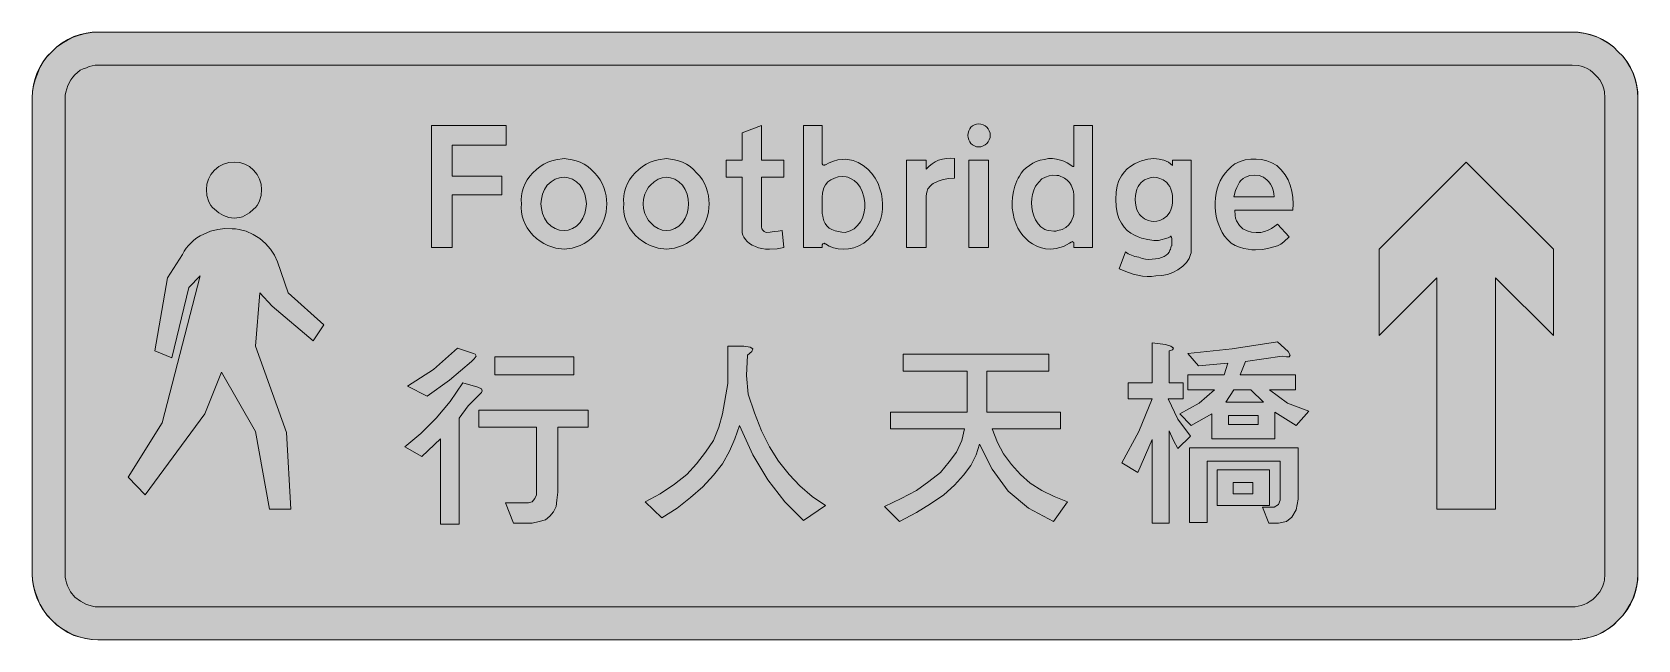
# Model space of a CAD drawing. Header units: metres. Extents: x 13 to 555, y 34 to 239.
import ezdxf

# ---------------------------------------------------------------- set-up
doc = ezdxf.new("R2010")
doc.units = ezdxf.units.M
for name, color, linetype, true_color in [('FILL_BLUE_0000FF', 7, 'Continuous', 0x0000ff), ('FILL_WHITE_FFFFFF', 7, 'Continuous', 0xffffff), ('STROKE_BLUE_0000FF', 7, 'Continuous', 0x0000ff)]:
    doc.layers.add(name, color=color, linetype=linetype, true_color=true_color)

msp = doc.modelspace()

# ---------------------------------------------------------------- hatches: boundary and pattern name
at = {"layer": 'FILL_BLUE_0000FF', "true_color": 0x0000ff}
h = msp.add_hatch(color=7, dxfattribs=at)
h.dxf.hatch_style = 1
h.paths.add_polyline_path([(534.71, 228), (535.75, 227.77), (536.78, 227.43), (537.77, 226.98), (538.73, 226.41), (539.62, 225.71), (540.45, 224.88), (541.28, 224.05), (541.98, 223.16), (542.55, 222.2), (543, 221.21), (543.34, 220.18), (543.57, 219.14), (543.75, 217.08), (543.75, 56.58), (543.57, 54.56), (543.34, 53.56), (543, 52.57), (542.55, 51.59), (541.98, 50.63), (541.28, 49.69), (540.45, 48.78), (539.62, 48.04), (538.73, 47.38), (537.77, 46.81), (536.78, 46.34), (535.75, 45.97), (534.71, 45.7), (533.67, 45.54), (532.65, 45.48), (35.55, 45.48), (34.62, 45.54), (33.66, 45.7), (31.65, 46.34), (29.64, 47.38), (27.75, 48.78), (26.35, 50.63), (25.31, 52.57), (24.94, 53.56), (24.67, 54.56), (24.51, 55.57), (24.45, 56.58), (24.45, 217.08), (24.51, 218.03), (24.68, 219.07), (25.35, 221.28), (26.44, 223.19), (27.08, 224.11), (27.75, 224.88), (28.65, 225.72), (29.59, 226.42), (30.58, 226.95), (31.65, 227.28), (32.6, 227.67), (33.6, 227.96), (34.6, 228.12), (35.55, 228.18), (532.65, 228.18), (534.71, 228)])
at = {"layer": 'FILL_WHITE_FFFFFF', "true_color": 0xffffff}
h = msp.add_hatch(color=7, dxfattribs=at)
h.dxf.hatch_style = 1
h.paths.add_polyline_path([(534.68, 239.21), (536.7, 238.98), (538.73, 238.52), (540.75, 237.78), (542.89, 236.81), (544.84, 235.68), (546.61, 234.32), (548.25, 232.68), (549.89, 231.04), (551.25, 229.27), (552.38, 227.32), (553.35, 225.18), (554.09, 223.16), (554.55, 221.13), (554.78, 219.11), (554.85, 217.08), (554.85, 56.58), (554.78, 54.68), (554.55, 52.64), (554.09, 50.55), (553.35, 48.48), (552.38, 46.46), (551.25, 44.51), (549.89, 42.66), (548.25, 40.98), (546.61, 39.47), (544.84, 38.09), (542.89, 36.89), (540.75, 35.88), (538.73, 35.27), (536.7, 34.79), (534.68, 34.49), (532.65, 34.38), (35.55, 34.38), (33.65, 34.49), (31.61, 34.79), (29.52, 35.27), (27.45, 35.88), (25.43, 36.89), (23.48, 38.09), (21.63, 39.47), (19.95, 40.98), (18.44, 42.66), (17.1, 44.51), (15.98, 46.46), (15.15, 48.48), (14.36, 50.55), (13.8, 52.64), (13.46, 54.68), (13.35, 56.58), (13.35, 217.08), (13.46, 219.11), (13.8, 221.13), (14.36, 223.16), (15.15, 225.18), (15.98, 227.32), (17.1, 229.27), (18.44, 231.04), (19.95, 232.68), (21.63, 234.32), (23.48, 235.68), (25.43, 236.81), (27.45, 237.78), (29.52, 238.52), (31.61, 238.98), (33.65, 239.21), (35.55, 239.28), (532.65, 239.28), (534.68, 239.21)])
h = msp.add_hatch(color=7, dxfattribs=at)
h.dxf.hatch_style = 1
h.paths.add_polyline_path([(154.95, 166.68), (148.05, 166.68), (148.05, 207.78), (173.25, 207.78), (173.25, 201.18), (154.95, 201.18), (154.95, 190.68), (171.75, 190.68), (171.75, 184.38), (154.95, 184.38), (154.95, 166.68)])
h = msp.add_hatch(color=7, dxfattribs=at)
h.dxf.hatch_style = 1
h.paths.add_polyline_path([(259.46, 172.96), (259.76, 172.46), (260.24, 172.06), (260.85, 171.78), (262.2, 171.82), (263.55, 172.08), (264.9, 172.12), (266.25, 172.38), (266.85, 166.68), (264.56, 166.27), (262.05, 166.08), (260.71, 166.14), (259.43, 166.31), (258.25, 166.59), (257.25, 166.98), (256.19, 167.48), (255.26, 168.07), (254.51, 168.71), (253.95, 169.38), (253.38, 170.1), (253.01, 170.88), (252.81, 171.66), (252.75, 172.38), (252.75, 190.38), (247.35, 190.38), (247.35, 196.08), (252.75, 196.08), (252.75, 205.38), (259.35, 207.78), (259.35, 196.08), (266.85, 196.08), (266.85, 190.38), (259.35, 190.38), (259.35, 173.58), (259.46, 172.96)])
h = msp.add_hatch(color=7, dxfattribs=at)
h.dxf.hatch_style = 1
h.paths.add_polyline_path([(283.58, 195.82), (285.08, 196.23), (286.65, 196.38), (287.55, 196.44), (288.45, 196.39), (290.21, 196.01), (291.92, 195.28), (293.55, 194.28), (295.19, 193.05), (296.55, 191.62), (297.68, 190.02), (298.65, 188.28), (299.26, 186.48), (299.74, 184.72), (300.04, 183.01), (300.15, 181.38), (300.08, 179.58), (299.85, 177.78), (299.39, 175.98), (298.65, 174.18), (297.69, 172.44), (296.59, 170.84), (295.32, 169.41), (293.85, 168.18), (292.18, 167.22), (290.4, 166.57), (288.62, 166.2), (286.95, 166.08), (285.21, 166.19), (283.61, 166.53), (282.18, 167.09), (280.95, 167.88), (280.65, 167.88), (280.6, 168.05), (280.46, 168.11), (280.05, 167.88), (279.75, 167.58), (279.75, 166.68), (273.45, 166.68), (273.45, 207.78), (279.75, 207.78), (279.75, 194.88), (280.05, 194.58), (280.31, 194.43), (280.35, 194.28), (280.65, 194.58), (280.95, 194.58), (282.18, 195.24), (283.58, 195.82)])
h.paths.add_polyline_path([(290.55, 172.98), (291.74, 174.11), (292.65, 175.31), (293.33, 176.61), (293.85, 178.08), (294.14, 179.93), (294.11, 181.83), (293.81, 183.73), (293.25, 185.58), (292.64, 187.04), (291.71, 188.28), (290.51, 189.29), (289.05, 190.08), (288.46, 190.36), (287.83, 190.54), (286.5, 190.64), (285.17, 190.46), (283.95, 190.08), (282.71, 189.52), (281.7, 188.77), (280.91, 187.84), (280.35, 186.78), (279.94, 185.13), (279.75, 183.48), (279.75, 178.98), (279.79, 178.08), (280.05, 177.18), (280.09, 176.54), (280.35, 175.68), (280.73, 174.79), (281.36, 173.96), (282.16, 173.23), (283.05, 172.68), (284.18, 172.29), (285.3, 172.01), (286.43, 171.84), (287.55, 171.78), (289.16, 172.27), (290.55, 172.98)], flags=16)
h = msp.add_hatch(color=7, dxfattribs=at)
h.dxf.hatch_style = 1
h.paths.add_polyline_path([(336.37, 203.71), (336.14, 202.98), (335.77, 202.32), (335.29, 201.74), (334.71, 201.26), (334.05, 200.89), (333.32, 200.66), (332.55, 200.58), (331.79, 200.66), (331.1, 200.89), (330.49, 201.26), (329.96, 201.74), (329.54, 202.32), (329.22, 202.98), (329.02, 203.71), (328.95, 204.48), (329.02, 205.25), (329.22, 205.98), (329.54, 206.64), (329.96, 207.22), (330.49, 207.7), (331.1, 208.07), (331.79, 208.3), (332.55, 208.38), (333.32, 208.3), (334.05, 208.07), (334.71, 207.7), (335.29, 207.22), (335.77, 206.64), (336.14, 205.98), (336.37, 205.25), (336.45, 204.48), (336.37, 203.71)])
h = msp.add_hatch(color=7, dxfattribs=at)
h.dxf.hatch_style = 1
h.paths.add_polyline_path([(361.13, 167.06), (359.94, 166.66), (358.65, 166.38), (356.85, 166.08), (355.05, 166.27), (353.25, 166.68), (351.93, 167.21), (350.68, 167.9), (349.5, 168.73), (348.41, 169.68), (347.42, 170.75), (346.54, 171.91), (345.78, 173.16), (345.15, 174.48), (344.56, 176.29), (344.14, 178.13), (343.9, 179.97), (343.84, 181.83), (343.96, 183.69), (344.26, 185.53), (344.76, 187.37), (345.45, 189.18), (345.9, 190.04), (346.35, 190.68), (346.91, 191.75), (347.66, 192.71), (348.59, 193.55), (349.65, 194.28), (350.78, 195.07), (351.98, 195.67), (353.28, 196.09), (354.75, 196.38), (356.1, 196.67), (357.45, 196.68), (358.8, 196.46), (360.15, 196.08), (361.27, 195.75), (362.36, 195.26), (364.35, 193.98), (364.65, 193.98), (364.65, 207.78), (370.95, 207.78), (370.95, 166.68), (364.65, 166.68), (364.65, 168.18), (364.61, 168.33), (364.35, 168.48), (364.3, 168.65), (364.16, 168.71), (363.75, 168.48), (363.15, 168.18), (362.19, 167.56), (361.13, 167.06)])
h.paths.add_polyline_path([(361.95, 173.43), (362.96, 174.32), (363.75, 175.38), (364.43, 177.03), (364.59, 177.83), (364.65, 178.68), (364.65, 184.38), (364.54, 185.5), (364.24, 186.59), (363.76, 187.63), (363.15, 188.58), (362.38, 189.38), (361.46, 190.01), (359.55, 190.98), (358.95, 190.98), (357.6, 191.05), (356.29, 190.83), (355.03, 190.39), (353.85, 189.78), (352.8, 188.69), (351.75, 187.38), (351.16, 186), (350.74, 184.59), (350.48, 183.14), (350.4, 181.68), (350.48, 180.22), (350.74, 178.77), (351.16, 177.36), (351.75, 175.98), (352.65, 174.67), (353.55, 173.58), (354.9, 172.76), (355.58, 172.48), (356.25, 172.38), (357.86, 172.16), (358.57, 172.21), (359.25, 172.38), (360.71, 172.76), (361.95, 173.43)], flags=16)
h = msp.add_hatch(color=7, dxfattribs=at)
h.dxf.hatch_style = 1
h.paths.add_polyline_path([(90.58, 184.22), (90.08, 182.43), (89.7, 181.62), (89.23, 180.86), (88.68, 180.18), (88.05, 179.58), (86.64, 178.35), (85.09, 177.41), (84.25, 177.05), (83.37, 176.8), (82.43, 176.64), (81.45, 176.58), (80.55, 176.64), (79.66, 176.8), (77.93, 177.41), (76.3, 178.35), (74.85, 179.58), (74.22, 180.18), (73.67, 180.86), (73.2, 181.62), (72.83, 182.43), (72.32, 184.22), (72.15, 186.18), (72.32, 187.97), (72.83, 189.71), (73.67, 191.33), (74.85, 192.78), (76.3, 193.96), (77.93, 194.81), (79.66, 195.31), (81.45, 195.48), (83.37, 195.31), (85.09, 194.81), (86.64, 193.96), (88.05, 192.78), (89.23, 191.33), (90.08, 189.71), (90.58, 187.97), (90.75, 186.18), (90.58, 184.22)])
h = msp.add_hatch(color=7, dxfattribs=at)
h.dxf.hatch_style = 1
h.paths.add_polyline_path([(178.41, 184.12), (178.66, 185.49), (179.06, 186.86), (179.62, 188.19), (180.33, 189.48), (181.21, 190.72), (182.25, 191.88), (183.41, 193.02), (184.65, 193.98), (185.94, 194.77), (187.28, 195.41), (188.64, 195.9), (190.01, 196.27), (192.75, 196.68), (195.48, 196.27), (196.85, 195.9), (198.19, 195.41), (199.49, 194.77), (200.72, 193.98), (201.88, 193.02), (202.95, 191.88), (203.99, 190.72), (204.87, 189.48), (205.6, 188.19), (206.18, 186.86), (206.61, 185.49), (206.92, 184.12), (207.09, 182.74), (207.15, 181.38), (207.09, 180.02), (206.92, 178.64), (206.61, 177.27), (206.18, 175.91), (205.6, 174.57), (204.87, 173.28), (203.99, 172.04), (202.95, 170.88), (201.88, 169.74), (200.72, 168.78), (199.49, 167.99), (198.19, 167.36), (196.85, 166.86), (195.48, 166.49), (192.75, 166.08), (190.01, 166.49), (188.64, 166.86), (187.28, 167.36), (185.94, 167.99), (184.65, 168.78), (183.41, 169.74), (182.25, 170.88), (181.21, 172.04), (180.33, 173.28), (179.62, 174.57), (179.06, 175.91), (178.66, 177.27), (178.41, 178.64), (178.31, 180.02), (178.35, 181.38), (178.31, 182.74), (178.41, 184.12)])
h.paths.add_polyline_path([(189.79, 189.71), (188.4, 188.86), (187.05, 187.68), (186.09, 186.23), (185.44, 184.64), (185.07, 183), (184.95, 181.38), (185.07, 179.76), (185.44, 178.12), (186.09, 176.53), (187.05, 175.08), (188.4, 173.9), (189.79, 173.06), (191.23, 172.55), (192.75, 172.38), (194.14, 172.55), (195.56, 173.06), (196.93, 173.9), (198.15, 175.08), (199.11, 176.53), (199.76, 178.12), (200.13, 179.76), (200.25, 181.38), (200.13, 183), (199.76, 184.64), (199.11, 186.23), (198.15, 187.68), (196.93, 188.86), (195.56, 189.71), (194.14, 190.21), (192.75, 190.38), (191.23, 190.21), (189.79, 189.71)], flags=16)
h = msp.add_hatch(color=7, dxfattribs=at)
h.dxf.hatch_style = 1
h.paths.add_polyline_path([(212.91, 184.12), (213.16, 185.49), (213.56, 186.86), (214.12, 188.19), (214.83, 189.48), (215.71, 190.72), (216.75, 191.88), (217.91, 193.02), (219.15, 193.98), (220.44, 194.77), (221.78, 195.41), (223.14, 195.9), (224.51, 196.27), (227.25, 196.68), (229.98, 196.27), (231.35, 195.9), (232.69, 195.41), (233.99, 194.77), (235.22, 193.98), (236.38, 193.02), (237.45, 191.88), (238.49, 190.72), (239.37, 189.48), (240.1, 188.19), (240.68, 186.86), (241.11, 185.49), (241.42, 184.12), (241.59, 182.74), (241.65, 181.38), (241.59, 180.02), (241.42, 178.64), (241.11, 177.27), (240.68, 175.91), (240.1, 174.57), (239.37, 173.28), (238.49, 172.04), (237.45, 170.88), (236.38, 169.74), (235.22, 168.78), (233.99, 167.99), (232.69, 167.36), (231.35, 166.86), (229.98, 166.49), (227.25, 166.08), (224.51, 166.49), (223.14, 166.86), (221.78, 167.36), (220.44, 167.99), (219.15, 168.78), (217.91, 169.74), (216.75, 170.88), (215.71, 172.04), (214.83, 173.28), (214.12, 174.57), (213.56, 175.91), (213.16, 177.27), (212.91, 178.64), (212.81, 180.02), (212.85, 181.38), (212.81, 182.74), (212.91, 184.12)])
h.paths.add_polyline_path([(224.44, 189.71), (223.07, 188.86), (221.85, 187.68), (221.23, 186.98), (220.72, 186.23), (219.98, 184.64), (219.57, 183), (219.45, 181.38), (219.57, 179.76), (219.98, 178.12), (220.72, 176.53), (221.23, 175.78), (221.85, 175.08), (223.07, 173.9), (224.44, 173.06), (225.86, 172.55), (227.25, 172.38), (228.64, 172.55), (230.06, 173.06), (231.43, 173.9), (232.65, 175.08), (233.61, 176.53), (234.26, 178.12), (234.63, 179.76), (234.75, 181.38), (234.63, 183), (234.26, 184.64), (233.61, 186.23), (232.65, 187.68), (231.43, 188.86), (230.06, 189.71), (228.64, 190.21), (227.25, 190.38), (225.86, 190.21), (224.44, 189.71)], flags=16)
h = msp.add_hatch(color=7, dxfattribs=at)
h.dxf.hatch_style = 1
h.paths.add_polyline_path([(315.8, 194.1), (316.84, 194.92), (317.93, 195.57), (319.05, 196.08), (320.4, 196.47), (321.75, 196.72), (323.1, 196.8), (324.45, 196.68), (324.45, 190.08), (322.48, 189.97), (320.63, 189.63), (318.88, 189.07), (317.25, 188.28), (316.8, 187.96), (316.35, 187.49), (315.45, 186.48), (315.04, 185.28), (314.85, 184.08), (314.85, 166.68), (308.25, 166.68), (308.25, 196.08), (314.85, 196.08), (314.85, 193.08), (315.8, 194.1)])
h = msp.add_hatch(color=7, dxfattribs=at)
h.dxf.hatch_style = 1
h.paths.add_polyline_path([(329.25, 166.68), (329.25, 196.08), (335.85, 196.08), (335.85, 166.68), (329.25, 166.68)])
h = msp.add_hatch(color=7, dxfattribs=at)
h.dxf.hatch_style = 1
h.paths.add_polyline_path([(404.25, 196.08), (404.25, 165.48), (404.25, 164.88), (403.95, 164.28), (403.78, 163.61), (403.5, 162.93), (402.64, 161.62), (401.38, 160.36), (399.75, 159.18), (398.07, 158.22), (396.23, 157.57), (394.27, 157.2), (392.25, 157.08), (390.85, 156.92), (389.36, 156.89), (387.82, 157.04), (386.25, 157.38), (384.68, 157.71), (383.1, 158.21), (379.95, 159.48), (382.05, 165.18), (383.01, 164.56), (384.08, 164.06), (385.26, 163.66), (386.55, 163.38), (387.68, 162.99), (388.8, 162.74), (389.93, 162.66), (391.05, 162.78), (392.23, 162.84), (393.3, 163), (394.24, 163.25), (395.06, 163.61), (395.76, 164.04), (396.32, 164.55), (396.76, 165.13), (397.05, 165.78), (397.2, 166.01), (397.35, 166.68), (397.5, 167.09), (397.65, 167.28), (397.65, 169.68), (397.61, 170.09), (397.52, 170.23), (397.35, 170.28), (397.35, 170.58), (397.29, 170.4), (397.13, 170.28), (396.45, 169.98), (393.15, 169.08), (391.65, 169.08), (389.59, 169.31), (387.47, 169.84), (386.28, 170.29), (385.05, 170.88), (383.83, 171.54), (382.67, 172.42), (381.61, 173.52), (380.66, 174.86), (379.87, 176.45), (379.27, 178.31), (378.89, 180.44), (378.75, 182.88), (378.89, 185.3), (379.27, 187.41), (379.87, 189.23), (380.66, 190.79), (381.61, 192.11), (382.67, 193.22), (383.83, 194.13), (385.05, 194.88), (386.28, 195.47), (387.47, 195.92), (389.59, 196.46), (391.65, 196.68), (393.41, 196.49), (394.95, 196.08), (395.8, 195.8), (396.56, 195.41), (397.27, 194.9), (397.95, 194.28), (397.95, 196.08), (404.25, 196.08)])
h.paths.add_polyline_path([(389.66, 189.98), (388.5, 189.44), (387.34, 188.55), (386.81, 187.94), (386.33, 187.22), (385.93, 186.36), (385.62, 185.36), (385.42, 184.2), (385.35, 182.88), (385.42, 181.56), (385.62, 180.4), (385.93, 179.4), (386.33, 178.54), (386.81, 177.82), (387.34, 177.21), (388.5, 176.32), (389.66, 175.78), (390.67, 175.5), (391.65, 175.38), (392.63, 175.5), (393.64, 175.78), (394.8, 176.32), (395.96, 177.21), (396.49, 177.82), (396.97, 178.54), (397.37, 179.4), (397.68, 180.4), (397.88, 181.56), (397.95, 182.88), (397.88, 184.2), (397.68, 185.36), (397.37, 186.36), (396.97, 187.22), (396.49, 187.94), (395.96, 188.55), (394.8, 189.44), (393.64, 189.98), (392.63, 190.26), (391.65, 190.38), (390.67, 190.26), (389.66, 189.98)], flags=16)
h = msp.add_hatch(color=7, dxfattribs=at)
h.dxf.hatch_style = 1
h.paths.add_polyline_path([(420.49, 166.79), (419.1, 167.39), (417.75, 168.18), (416.51, 169.31), (415.5, 170.47), (414.71, 171.68), (414.15, 172.98), (413.53, 174.36), (413.03, 175.78), (412.65, 177.25), (412.39, 178.76), (412.25, 180.29), (412.25, 181.84), (412.38, 183.41), (412.65, 184.98), (412.96, 186.43), (413.42, 187.83), (414.04, 189.19), (414.79, 190.49), (415.66, 191.72), (416.66, 192.87), (417.76, 193.93), (418.95, 194.88), (420.68, 195.65), (422.46, 196.18), (424.28, 196.46), (426.11, 196.49), (427.93, 196.29), (429.71, 195.85), (431.42, 195.18), (433.05, 194.28), (434.55, 192.83), (435.86, 191.21), (436.89, 189.47), (437.55, 187.68), (438.11, 185.61), (438.45, 183.48), (438.56, 181.35), (438.45, 179.28), (418.95, 179.28), (419.03, 177.48), (419.2, 176.58), (419.55, 175.68), (420.49, 174.11), (421.03, 173.49), (421.65, 172.98), (423.05, 172.24), (424.54, 171.82), (426.08, 171.67), (427.65, 171.78), (428.95, 172.07), (430.16, 172.49), (431.32, 173.09), (432.45, 173.88), (433.35, 174.48), (437.25, 170.28), (435.41, 168.56), (434.42, 167.83), (433.35, 167.28), (430.88, 166.5), (428.4, 166.01), (425.93, 165.85), (424.69, 165.91), (423.45, 166.08), (421.93, 166.37), (420.49, 166.79)])
h.paths.add_polyline_path([(432.09, 184.9), (431.89, 185.99), (431.52, 187.03), (430.95, 187.98), (430.45, 188.78), (429.86, 189.41), (428.55, 190.38), (427.11, 190.89), (425.55, 191.06), (423.99, 190.89), (422.55, 190.38), (421.71, 189.88), (421.01, 189.29), (420.48, 188.65), (420.15, 187.98), (419.58, 186.9), (419.18, 185.88), (418.65, 183.78), (432.15, 183.78), (432.09, 184.9)], flags=16)
h = msp.add_hatch(color=7, dxfattribs=at)
h.dxf.hatch_style = 1
h.paths.add_polyline_path([(496.95, 195.48), (526.35, 166.08), (526.35, 136.98), (506.85, 156.48), (506.85, 78.48), (487.05, 78.48), (487.05, 156.48), (467.55, 136.98), (467.55, 166.08), (496.95, 195.48)])
h = msp.add_hatch(color=7, dxfattribs=at)
h.dxf.hatch_style = 1
h.paths.add_polyline_path([(88.65, 104.58), (77.25, 124.68), (71.55, 110.58), (51.45, 83.28), (45.75, 89.28), (57.15, 107.58), (70.05, 157.08), (66.15, 153.18), (60.45, 129.48), (54.75, 131.88), (58.95, 156.48), (64.05, 164.28), (64.65, 165.38), (65.34, 166.41), (66.12, 167.39), (66.97, 168.29), (67.92, 169.13), (68.94, 169.89), (70.05, 170.58), (71.25, 171.18), (73.55, 172.14), (75.94, 172.76), (78.38, 173.04), (80.85, 172.98), (81.99, 172.92), (83.15, 172.76), (85.5, 172.12), (87.85, 171.08), (90.15, 169.68), (92.06, 168), (93.71, 166.12), (95.09, 164.07), (96.15, 161.88), (99.75, 151.38), (111.75, 140.58), (108.15, 135.18), (94.35, 146.88), (90.15, 151.38), (88.65, 133.38), (99.15, 104.28), (100.65, 78.48), (93.45, 78.48), (88.65, 104.58)])
h = msp.add_hatch(color=7, dxfattribs=at)
h.dxf.hatch_style = 1
h.paths.add_polyline_path([(148.65, 125.58), (156.75, 132.78), (162.15, 130.98), (162.75, 130.68), (163.05, 130.08), (162.45, 129.18), (161.55, 128.28), (154.05, 121.98), (146.55, 116.58), (139.95, 119.88), (148.65, 125.58)])
h = msp.add_hatch(color=7, dxfattribs=at)
h.dxf.hatch_style = 1
h.paths.add_polyline_path([(255.45, 133.08), (256.35, 132.48), (256.05, 131.58), (254.55, 130.38), (254.25, 123.48), (254.85, 117.18), (256.95, 110.88), (259.35, 104.88), (262.05, 99.48), (265.05, 94.68), (268.65, 90.18), (272.25, 86.28), (276.45, 82.68), (280.95, 79.68), (273.45, 74.58), (267.15, 80.88), (261.45, 88.38), (256.35, 96.78), (251.85, 106.68), (250.35, 102.18), (248.55, 97.98), (246.15, 93.78), (243.15, 89.88), (239.55, 85.98), (235.35, 82.38), (230.85, 78.78), (225.75, 75.48), (220.05, 80.88), (225.15, 83.58), (229.95, 86.88), (234.15, 90.18), (237.45, 93.78), (240.45, 97.68), (243.15, 101.58), (244.95, 106.08), (246.15, 110.58), (247.95, 120.78), (247.95, 133.38), (253.35, 133.38), (255.45, 133.08)])
h = msp.add_hatch(color=7, dxfattribs=at)
h.dxf.hatch_style = 1
h.paths.add_polyline_path([(356.25, 130.68), (356.25, 124.98), (335.25, 124.98), (335.25, 111.18), (360.15, 111.18), (360.15, 105.48), (337.05, 105.48), (338.85, 100.98), (340.95, 97.08), (343.65, 93.48), (346.65, 90.18), (349.95, 87.18), (353.85, 84.78), (358.05, 82.68), (362.55, 80.88), (357.75, 74.28), (349.35, 78.78), (342.45, 84.48), (337.05, 91.98), (332.85, 100.38), (331.65, 96.78), (329.85, 93.18), (327.45, 89.88), (324.45, 86.58), (320.85, 83.28), (316.35, 80.28), (311.55, 77.28), (305.85, 74.28), (300.75, 79.38), (306.45, 82.08), (311.55, 84.78), (315.75, 87.78), (319.65, 90.78), (322.65, 94.38), (325.05, 97.68), (326.85, 101.58), (327.75, 105.48), (302.85, 105.48), (302.85, 111.18), (328.65, 111.18), (328.65, 124.98), (307.05, 124.98), (307.05, 130.68), (356.25, 130.68)])
h = msp.add_hatch(color=7, dxfattribs=at)
h.dxf.hatch_style = 1
h.paths.add_polyline_path([(395.55, 133.98), (397.35, 133.38), (398.25, 132.78), (397.95, 132.18), (396.75, 131.88), (396.75, 121.08), (401.55, 121.08), (401.55, 115.68), (396.45, 115.68), (399.75, 108.78), (403.95, 103.08), (399.75, 98.88), (398.25, 101.58), (396.75, 104.88), (396.75, 73.68), (391.05, 73.68), (391.05, 101.88), (386.25, 90.78), (380.85, 94.08), (386.55, 104.58), (391.05, 115.68), (382.95, 115.68), (382.95, 121.08), (391.05, 121.08), (391.05, 134.58), (395.55, 133.98)])
h = msp.add_hatch(color=7, dxfattribs=at)
h.dxf.hatch_style = 1
h.paths.add_polyline_path([(436.95, 131.58), (437.55, 130.38), (437.25, 129.78), (436.35, 129.78), (434.85, 130.08), (422.55, 128.28), (420.75, 123.78), (439.35, 123.78), (439.35, 118.68), (430.65, 118.68), (436.65, 114.18), (443.85, 111.48), (439.65, 106.68), (432.45, 111.18), (432.45, 102.18), (411.15, 102.18), (411.15, 110.58), (404.25, 106.68), (400.35, 110.58), (406.95, 114.18), (412.05, 118.68), (403.05, 118.68), (403.05, 123.78), (415.35, 123.78), (416.55, 127.68), (406.65, 126.78), (403.05, 130.98), (418.05, 132.48), (433.35, 134.88), (436.95, 131.58)])
h.paths.add_polyline_path([(416.85, 109.98), (416.85, 106.98), (426.75, 106.98), (426.75, 109.98), (416.85, 109.98)], flags=16)
h.paths.add_polyline_path([(428.55, 114.48), (424.35, 118.68), (418.65, 118.68), (415.95, 114.48), (428.55, 114.48)], flags=16)
h = msp.add_hatch(color=7, dxfattribs=at)
h.dxf.hatch_style = 1
h.paths.add_polyline_path([(196.05, 129.78), (196.05, 123.78), (169.35, 123.78), (169.35, 129.78), (196.05, 129.78)])
h = msp.add_hatch(color=7, dxfattribs=at)
h.dxf.hatch_style = 1
h.paths.add_polyline_path([(144.45, 103.98), (149.55, 109.08), (154.35, 114.78), (158.55, 121.08), (163.65, 119.58), (164.85, 118.98), (165.15, 118.38), (164.85, 117.78), (163.65, 116.58), (160.35, 113.28), (157.35, 109.08), (157.35, 73.38), (151.05, 73.38), (151.05, 102.18), (144.75, 96.18), (139.05, 99.48), (144.45, 103.98)])
h = msp.add_hatch(color=7, dxfattribs=at)
h.dxf.hatch_style = 1
h.paths.add_polyline_path([(163.95, 106.08), (163.95, 111.78), (200.85, 111.78), (200.85, 106.08), (190.65, 106.08), (190.65, 84.18), (190.35, 81.48), (190.05, 79.38), (189.15, 77.58), (187.95, 76.08), (186.45, 74.88), (184.35, 74.28), (181.95, 73.68), (179.25, 73.68), (175.65, 73.68), (172.95, 80.58), (180.75, 80.58), (181.95, 80.88), (182.85, 82.08), (183.45, 83.28), (183.45, 85.38), (183.45, 106.08), (163.95, 106.08)])
h = msp.add_hatch(color=7, dxfattribs=at)
h.dxf.hatch_style = 1
h.paths.add_polyline_path([(440.25, 99.18), (440.25, 81.78), (439.65, 78.18), (438.15, 75.78), (436.35, 74.28), (433.65, 73.68), (430.35, 73.68), (428.25, 79.08), (430.05, 79.08), (432.15, 79.08), (433.65, 79.98), (434.25, 81.48), (434.25, 83.58), (434.25, 94.68), (409.65, 94.68), (409.65, 73.98), (403.65, 73.98), (403.65, 99.18), (440.25, 99.18)])
h = msp.add_hatch(color=7, dxfattribs=at)
h.dxf.hatch_style = 1
h.paths.add_polyline_path([(430.65, 79.68), (412.95, 79.68), (412.95, 91.68), (430.65, 91.68), (430.65, 79.68)])
h.paths.add_polyline_path([(424.95, 87.48), (418.35, 87.48), (418.35, 83.58), (424.95, 83.58), (424.95, 87.48)], flags=16)

# ---------------------------------------------------------------- linework, layer by layer
at = {"layer": 'FILL_BLUE_0000FF', "lineweight": 0, "true_color": 0x0000ff}
msp.add_lwpolyline([(534.71, 228), (535.75, 227.77), (536.78, 227.43), (537.77, 226.98), (538.73, 226.41), (539.62, 225.71), (540.45, 224.88), (541.28, 224.05), (541.98, 223.16), (542.55, 222.2), (543, 221.21), (543.34, 220.18), (543.57, 219.14), (543.75, 217.08), (543.75, 56.58), (543.57, 54.56), (543.34, 53.56), (543, 52.57), (542.55, 51.59), (541.98, 50.63), (541.28, 49.69), (540.45, 48.78), (539.62, 48.04), (538.73, 47.38), (537.77, 46.81), (536.78, 46.34), (535.75, 45.97), (534.71, 45.7), (533.67, 45.54), (532.65, 45.48), (35.55, 45.48), (34.62, 45.54), (33.66, 45.7), (31.65, 46.34), (29.64, 47.38), (27.75, 48.78), (26.35, 50.63), (25.31, 52.57), (24.94, 53.56), (24.67, 54.56), (24.51, 55.57), (24.45, 56.58), (24.45, 217.08), (24.51, 218.03), (24.68, 219.07), (25.35, 221.28), (26.44, 223.19), (27.08, 224.11), (27.75, 224.88), (28.65, 225.72), (29.59, 226.42), (30.58, 226.95), (31.65, 227.28), (32.6, 227.67), (33.6, 227.96), (34.6, 228.12), (35.55, 228.18), (532.65, 228.18)], close=True, dxfattribs=at)
at = {"layer": 'FILL_WHITE_FFFFFF', "lineweight": 0, "true_color": 0xffffff}
for points in [[(534.68, 239.21), (536.7, 238.98), (538.73, 238.52), (540.75, 237.78), (542.89, 236.81), (544.84, 235.68), (546.61, 234.32), (548.25, 232.68), (549.89, 231.04), (551.25, 229.27), (552.38, 227.32), (553.35, 225.18), (554.09, 223.16), (554.55, 221.13), (554.78, 219.11), (554.85, 217.08), (554.85, 56.58), (554.78, 54.68), (554.55, 52.64), (554.09, 50.55), (553.35, 48.48), (552.38, 46.46), (551.25, 44.51), (549.89, 42.66), (548.25, 40.98), (546.61, 39.47), (544.84, 38.09), (542.89, 36.89), (540.75, 35.88), (538.73, 35.27), (536.7, 34.79), (534.68, 34.49), (532.65, 34.38), (35.55, 34.38), (33.65, 34.49), (31.61, 34.79), (29.52, 35.27), (27.45, 35.88), (25.43, 36.89), (23.48, 38.09), (21.63, 39.47), (19.95, 40.98), (18.44, 42.66), (17.1, 44.51), (15.98, 46.46), (15.15, 48.48), (14.36, 50.55), (13.8, 52.64), (13.46, 54.68), (13.35, 56.58), (13.35, 217.08), (13.46, 219.11), (13.8, 221.13), (14.36, 223.16), (15.15, 225.18), (15.98, 227.32), (17.1, 229.27), (18.44, 231.04), (19.95, 232.68), (21.63, 234.32), (23.48, 235.68), (25.43, 236.81), (27.45, 237.78), (29.52, 238.52), (31.61, 238.98), (33.65, 239.21), (35.55, 239.28), (532.65, 239.28)], [(154.95, 166.68), (148.05, 166.68), (148.05, 207.78), (173.25, 207.78), (173.25, 201.18), (154.95, 201.18), (154.95, 190.68), (171.75, 190.68), (171.75, 184.38), (154.95, 184.38)], [(259.46, 172.96), (259.76, 172.46), (260.24, 172.06), (260.85, 171.78), (262.2, 171.82), (263.55, 172.08), (264.9, 172.12), (266.25, 172.38), (266.85, 166.68), (264.56, 166.27), (262.05, 166.08), (260.71, 166.14), (259.43, 166.31), (258.25, 166.59), (257.25, 166.98), (256.19, 167.48), (255.26, 168.07), (254.51, 168.71), (253.95, 169.38), (253.38, 170.1), (253.01, 170.88), (252.81, 171.66), (252.75, 172.38), (252.75, 190.38), (247.35, 190.38), (247.35, 196.08), (252.75, 196.08), (252.75, 205.38), (259.35, 207.78), (259.35, 196.08), (266.85, 196.08), (266.85, 190.38), (259.35, 190.38), (259.35, 173.58)], [(283.58, 195.82), (285.08, 196.23), (286.65, 196.38), (287.55, 196.44), (288.45, 196.39), (290.21, 196.01), (291.92, 195.28), (293.55, 194.28), (295.19, 193.05), (296.55, 191.62), (297.68, 190.02), (298.65, 188.28), (299.26, 186.48), (299.74, 184.72), (300.04, 183.01), (300.15, 181.38), (300.08, 179.58), (299.85, 177.78), (299.39, 175.98), (298.65, 174.18), (297.69, 172.44), (296.59, 170.84), (295.32, 169.41), (293.85, 168.18), (292.18, 167.22), (290.4, 166.57), (288.62, 166.2), (286.95, 166.08), (285.21, 166.19), (283.61, 166.53), (282.18, 167.09), (280.95, 167.88), (280.65, 167.88), (280.6, 168.05), (280.46, 168.11), (280.05, 167.88), (279.75, 167.58), (279.75, 166.68), (273.45, 166.68), (273.45, 207.78), (279.75, 207.78), (279.75, 194.88), (280.05, 194.58), (280.31, 194.43), (280.35, 194.28), (280.65, 194.58), (280.95, 194.58), (282.18, 195.24)], [(336.37, 203.71), (336.14, 202.98), (335.77, 202.32), (335.29, 201.74), (334.71, 201.26), (334.05, 200.89), (333.32, 200.66), (332.55, 200.58), (331.79, 200.66), (331.1, 200.89), (330.49, 201.26), (329.96, 201.74), (329.54, 202.32), (329.22, 202.98), (329.02, 203.71), (328.95, 204.48), (329.02, 205.25), (329.22, 205.98), (329.54, 206.64), (329.96, 207.22), (330.49, 207.7), (331.1, 208.07), (331.79, 208.3), (332.55, 208.38), (333.32, 208.3), (334.05, 208.07), (334.71, 207.7), (335.29, 207.22), (335.77, 206.64), (336.14, 205.98), (336.37, 205.25), (336.45, 204.48)], [(361.13, 167.06), (359.94, 166.66), (358.65, 166.38), (356.85, 166.08), (355.05, 166.27), (353.25, 166.68), (351.93, 167.21), (350.68, 167.9), (349.5, 168.73), (348.41, 169.68), (347.42, 170.75), (346.54, 171.91), (345.78, 173.16), (345.15, 174.48), (344.56, 176.29), (344.14, 178.13), (343.9, 179.97), (343.84, 181.83), (343.96, 183.69), (344.26, 185.53), (344.76, 187.37), (345.45, 189.18), (345.9, 190.04), (346.35, 190.68), (346.91, 191.75), (347.66, 192.71), (348.59, 193.55), (349.65, 194.28), (350.78, 195.07), (351.98, 195.67), (353.28, 196.09), (354.75, 196.38), (356.1, 196.67), (357.45, 196.68), (358.8, 196.46), (360.15, 196.08), (361.27, 195.75), (362.36, 195.26), (364.35, 193.98), (364.65, 193.98), (364.65, 207.78), (370.95, 207.78), (370.95, 166.68), (364.65, 166.68), (364.65, 168.18), (364.61, 168.33), (364.35, 168.48), (364.3, 168.65), (364.16, 168.71), (363.75, 168.48), (363.15, 168.18), (362.19, 167.56)], [(90.58, 184.22), (90.08, 182.43), (89.7, 181.62), (89.23, 180.86), (88.68, 180.18), (88.05, 179.58), (86.64, 178.35), (85.09, 177.41), (84.25, 177.05), (83.37, 176.8), (82.43, 176.64), (81.45, 176.58), (80.55, 176.64), (79.66, 176.8), (77.93, 177.41), (76.3, 178.35), (74.85, 179.58), (74.22, 180.18), (73.67, 180.86), (73.2, 181.62), (72.83, 182.43), (72.32, 184.22), (72.15, 186.18), (72.32, 187.97), (72.83, 189.71), (73.67, 191.33), (74.85, 192.78), (76.3, 193.96), (77.93, 194.81), (79.66, 195.31), (81.45, 195.48), (83.37, 195.31), (85.09, 194.81), (86.64, 193.96), (88.05, 192.78), (89.23, 191.33), (90.08, 189.71), (90.58, 187.97), (90.75, 186.18)], [(178.41, 184.12), (178.66, 185.49), (179.06, 186.86), (179.62, 188.19), (180.33, 189.48), (181.21, 190.72), (182.25, 191.88), (183.41, 193.02), (184.65, 193.98), (185.94, 194.77), (187.28, 195.41), (188.64, 195.9), (190.01, 196.27), (192.75, 196.68), (195.48, 196.27), (196.85, 195.9), (198.19, 195.41), (199.49, 194.77), (200.72, 193.98), (201.88, 193.02), (202.95, 191.88), (203.99, 190.72), (204.87, 189.48), (205.6, 188.19), (206.18, 186.86), (206.61, 185.49), (206.92, 184.12), (207.09, 182.74), (207.15, 181.38), (207.09, 180.02), (206.92, 178.64), (206.61, 177.27), (206.18, 175.91), (205.6, 174.57), (204.87, 173.28), (203.99, 172.04), (202.95, 170.88), (201.88, 169.74), (200.72, 168.78), (199.49, 167.99), (198.19, 167.36), (196.85, 166.86), (195.48, 166.49), (192.75, 166.08), (190.01, 166.49), (188.64, 166.86), (187.28, 167.36), (185.94, 167.99), (184.65, 168.78), (183.41, 169.74), (182.25, 170.88), (181.21, 172.04), (180.33, 173.28), (179.62, 174.57), (179.06, 175.91), (178.66, 177.27), (178.41, 178.64), (178.31, 180.02), (178.35, 181.38), (178.31, 182.74)], [(212.91, 184.12), (213.16, 185.49), (213.56, 186.86), (214.12, 188.19), (214.83, 189.48), (215.71, 190.72), (216.75, 191.88), (217.91, 193.02), (219.15, 193.98), (220.44, 194.77), (221.78, 195.41), (223.14, 195.9), (224.51, 196.27), (227.25, 196.68), (229.98, 196.27), (231.35, 195.9), (232.69, 195.41), (233.99, 194.77), (235.22, 193.98), (236.38, 193.02), (237.45, 191.88), (238.49, 190.72), (239.37, 189.48), (240.1, 188.19), (240.68, 186.86), (241.11, 185.49), (241.42, 184.12), (241.59, 182.74), (241.65, 181.38), (241.59, 180.02), (241.42, 178.64), (241.11, 177.27), (240.68, 175.91), (240.1, 174.57), (239.37, 173.28), (238.49, 172.04), (237.45, 170.88), (236.38, 169.74), (235.22, 168.78), (233.99, 167.99), (232.69, 167.36), (231.35, 166.86), (229.98, 166.49), (227.25, 166.08), (224.51, 166.49), (223.14, 166.86), (221.78, 167.36), (220.44, 167.99), (219.15, 168.78), (217.91, 169.74), (216.75, 170.88), (215.71, 172.04), (214.83, 173.28), (214.12, 174.57), (213.56, 175.91), (213.16, 177.27), (212.91, 178.64), (212.81, 180.02), (212.85, 181.38), (212.81, 182.74)], [(315.8, 194.1), (316.84, 194.92), (317.93, 195.57), (319.05, 196.08), (320.4, 196.47), (321.75, 196.72), (323.1, 196.8), (324.45, 196.68), (324.45, 190.08), (322.48, 189.97), (320.63, 189.63), (318.88, 189.07), (317.25, 188.28), (316.8, 187.96), (316.35, 187.49), (315.45, 186.48), (315.04, 185.28), (314.85, 184.08), (314.85, 166.68), (308.25, 166.68), (308.25, 196.08), (314.85, 196.08), (314.85, 193.08)], [(329.25, 166.68), (329.25, 196.08), (335.85, 196.08), (335.85, 166.68)], [(404.25, 196.08), (404.25, 165.48), (404.25, 164.88), (403.95, 164.28), (403.78, 163.61), (403.5, 162.93), (402.64, 161.62), (401.38, 160.36), (399.75, 159.18), (398.07, 158.22), (396.23, 157.57), (394.27, 157.2), (392.25, 157.08), (390.85, 156.92), (389.36, 156.89), (387.82, 157.04), (386.25, 157.38), (384.68, 157.71), (383.1, 158.21), (379.95, 159.48), (382.05, 165.18), (383.01, 164.56), (384.08, 164.06), (385.26, 163.66), (386.55, 163.38), (387.68, 162.99), (388.8, 162.74), (389.93, 162.66), (391.05, 162.78), (392.23, 162.84), (393.3, 163), (394.24, 163.25), (395.06, 163.61), (395.76, 164.04), (396.32, 164.55), (396.76, 165.13), (397.05, 165.78), (397.2, 166.01), (397.35, 166.68), (397.5, 167.09), (397.65, 167.28), (397.65, 169.68), (397.61, 170.09), (397.52, 170.23), (397.35, 170.28), (397.35, 170.58), (397.29, 170.4), (397.13, 170.28), (396.45, 169.98), (393.15, 169.08), (391.65, 169.08), (389.59, 169.31), (387.47, 169.84), (386.28, 170.29), (385.05, 170.88), (383.83, 171.54), (382.67, 172.42), (381.61, 173.52), (380.66, 174.86), (379.87, 176.45), (379.27, 178.31), (378.89, 180.44), (378.75, 182.88), (378.89, 185.3), (379.27, 187.41), (379.87, 189.23), (380.66, 190.79), (381.61, 192.11), (382.67, 193.22), (383.83, 194.13), (385.05, 194.88), (386.28, 195.47), (387.47, 195.92), (389.59, 196.46), (391.65, 196.68), (393.41, 196.49), (394.95, 196.08), (395.8, 195.8), (396.56, 195.41), (397.27, 194.9), (397.95, 194.28), (397.95, 196.08)], [(420.49, 166.79), (419.1, 167.39), (417.75, 168.18), (416.51, 169.31), (415.5, 170.47), (414.71, 171.68), (414.15, 172.98), (413.53, 174.36), (413.03, 175.78), (412.65, 177.25), (412.39, 178.76), (412.25, 180.29), (412.25, 181.84), (412.38, 183.41), (412.65, 184.98), (412.96, 186.43), (413.42, 187.83), (414.04, 189.19), (414.79, 190.49), (415.66, 191.72), (416.66, 192.87), (417.76, 193.93), (418.95, 194.88), (420.68, 195.65), (422.46, 196.18), (424.28, 196.46), (426.11, 196.49), (427.93, 196.29), (429.71, 195.85), (431.42, 195.18), (433.05, 194.28), (434.55, 192.83), (435.86, 191.21), (436.89, 189.47), (437.55, 187.68), (438.11, 185.61), (438.45, 183.48), (438.56, 181.35), (438.45, 179.28), (418.95, 179.28), (419.03, 177.48), (419.2, 176.58), (419.55, 175.68), (420.49, 174.11), (421.03, 173.49), (421.65, 172.98), (423.05, 172.24), (424.54, 171.82), (426.08, 171.67), (427.65, 171.78), (428.95, 172.07), (430.16, 172.49), (431.32, 173.09), (432.45, 173.88), (433.35, 174.48), (437.25, 170.28), (435.41, 168.56), (434.42, 167.83), (433.35, 167.28), (430.88, 166.5), (428.4, 166.01), (425.93, 165.85), (424.69, 165.91), (423.45, 166.08), (421.93, 166.37)], [(496.95, 195.48), (526.35, 166.08), (526.35, 136.98), (506.85, 156.48), (506.85, 78.48), (487.05, 78.48), (487.05, 156.48), (467.55, 136.98), (467.55, 166.08)], [(189.79, 189.71), (188.4, 188.86), (187.05, 187.68), (186.09, 186.23), (185.44, 184.64), (185.07, 183), (184.95, 181.38), (185.07, 179.76), (185.44, 178.12), (186.09, 176.53), (187.05, 175.08), (188.4, 173.9), (189.79, 173.06), (191.23, 172.55), (192.75, 172.38), (194.14, 172.55), (195.56, 173.06), (196.93, 173.9), (198.15, 175.08), (199.11, 176.53), (199.76, 178.12), (200.13, 179.76), (200.25, 181.38), (200.13, 183), (199.76, 184.64), (199.11, 186.23), (198.15, 187.68), (196.93, 188.86), (195.56, 189.71), (194.14, 190.21), (192.75, 190.38), (191.23, 190.21)], [(224.44, 189.71), (223.07, 188.86), (221.85, 187.68), (221.23, 186.98), (220.72, 186.23), (219.98, 184.64), (219.57, 183), (219.45, 181.38), (219.57, 179.76), (219.98, 178.12), (220.72, 176.53), (221.23, 175.78), (221.85, 175.08), (223.07, 173.9), (224.44, 173.06), (225.86, 172.55), (227.25, 172.38), (228.64, 172.55), (230.06, 173.06), (231.43, 173.9), (232.65, 175.08), (233.61, 176.53), (234.26, 178.12), (234.63, 179.76), (234.75, 181.38), (234.63, 183), (234.26, 184.64), (233.61, 186.23), (232.65, 187.68), (231.43, 188.86), (230.06, 189.71), (228.64, 190.21), (227.25, 190.38), (225.86, 190.21)], [(290.55, 172.98), (291.74, 174.11), (292.65, 175.31), (293.33, 176.61), (293.85, 178.08), (294.14, 179.93), (294.11, 181.83), (293.81, 183.73), (293.25, 185.58), (292.64, 187.04), (291.71, 188.28), (290.51, 189.29), (289.05, 190.08), (288.46, 190.36), (287.83, 190.54), (286.5, 190.64), (285.17, 190.46), (283.95, 190.08), (282.71, 189.52), (281.7, 188.77), (280.91, 187.84), (280.35, 186.78), (279.94, 185.13), (279.75, 183.48), (279.75, 178.98), (279.79, 178.08), (280.05, 177.18), (280.09, 176.54), (280.35, 175.68), (280.73, 174.79), (281.36, 173.96), (282.16, 173.23), (283.05, 172.68), (284.18, 172.29), (285.3, 172.01), (286.43, 171.84), (287.55, 171.78), (289.16, 172.27)], [(361.95, 173.43), (362.96, 174.32), (363.75, 175.38), (364.43, 177.03), (364.59, 177.83), (364.65, 178.68), (364.65, 184.38), (364.54, 185.5), (364.24, 186.59), (363.76, 187.63), (363.15, 188.58), (362.38, 189.38), (361.46, 190.01), (359.55, 190.98), (358.95, 190.98), (357.6, 191.05), (356.29, 190.83), (355.03, 190.39), (353.85, 189.78), (352.8, 188.69), (351.75, 187.38), (351.16, 186), (350.74, 184.59), (350.48, 183.14), (350.4, 181.68), (350.48, 180.22), (350.74, 178.77), (351.16, 177.36), (351.75, 175.98), (352.65, 174.67), (353.55, 173.58), (354.9, 172.76), (355.58, 172.48), (356.25, 172.38), (357.86, 172.16), (358.57, 172.21), (359.25, 172.38), (360.71, 172.76)], [(389.66, 189.98), (388.5, 189.44), (387.34, 188.55), (386.81, 187.94), (386.33, 187.22), (385.93, 186.36), (385.62, 185.36), (385.42, 184.2), (385.35, 182.88), (385.42, 181.56), (385.62, 180.4), (385.93, 179.4), (386.33, 178.54), (386.81, 177.82), (387.34, 177.21), (388.5, 176.32), (389.66, 175.78), (390.67, 175.5), (391.65, 175.38), (392.63, 175.5), (393.64, 175.78), (394.8, 176.32), (395.96, 177.21), (396.49, 177.82), (396.97, 178.54), (397.37, 179.4), (397.68, 180.4), (397.88, 181.56), (397.95, 182.88), (397.88, 184.2), (397.68, 185.36), (397.37, 186.36), (396.97, 187.22), (396.49, 187.94), (395.96, 188.55), (394.8, 189.44), (393.64, 189.98), (392.63, 190.26), (391.65, 190.38), (390.67, 190.26)], [(432.09, 184.9), (431.89, 185.99), (431.52, 187.03), (430.95, 187.98), (430.45, 188.78), (429.86, 189.41), (428.55, 190.38), (427.11, 190.89), (425.55, 191.06), (423.99, 190.89), (422.55, 190.38), (421.71, 189.88), (421.01, 189.29), (420.48, 188.65), (420.15, 187.98), (419.58, 186.9), (419.18, 185.88), (418.65, 183.78), (432.15, 183.78)], [(88.65, 104.58), (77.25, 124.68), (71.55, 110.58), (51.45, 83.28), (45.75, 89.28), (57.15, 107.58), (70.05, 157.08), (66.15, 153.18), (60.45, 129.48), (54.75, 131.88), (58.95, 156.48), (64.05, 164.28), (64.65, 165.38), (65.34, 166.41), (66.12, 167.39), (66.97, 168.29), (67.92, 169.13), (68.94, 169.89), (70.05, 170.58), (71.25, 171.18), (73.55, 172.14), (75.94, 172.76), (78.38, 173.04), (80.85, 172.98), (81.99, 172.92), (83.15, 172.76), (85.5, 172.12), (87.85, 171.08), (90.15, 169.68), (92.06, 168), (93.71, 166.12), (95.09, 164.07), (96.15, 161.88), (99.75, 151.38), (111.75, 140.58), (108.15, 135.18), (94.35, 146.88), (90.15, 151.38), (88.65, 133.38), (99.15, 104.28), (100.65, 78.48), (93.45, 78.48)], [(148.65, 125.58), (156.75, 132.78), (162.15, 130.98), (162.75, 130.68), (163.05, 130.08), (162.45, 129.18), (161.55, 128.28), (154.05, 121.98), (146.55, 116.58), (139.95, 119.88)], [(255.45, 133.08), (256.35, 132.48), (256.05, 131.58), (254.55, 130.38), (254.25, 123.48), (254.85, 117.18), (256.95, 110.88), (259.35, 104.88), (262.05, 99.48), (265.05, 94.68), (268.65, 90.18), (272.25, 86.28), (276.45, 82.68), (280.95, 79.68), (273.45, 74.58), (267.15, 80.88), (261.45, 88.38), (256.35, 96.78), (251.85, 106.68), (250.35, 102.18), (248.55, 97.98), (246.15, 93.78), (243.15, 89.88), (239.55, 85.98), (235.35, 82.38), (230.85, 78.78), (225.75, 75.48), (220.05, 80.88), (225.15, 83.58), (229.95, 86.88), (234.15, 90.18), (237.45, 93.78), (240.45, 97.68), (243.15, 101.58), (244.95, 106.08), (246.15, 110.58), (247.95, 120.78), (247.95, 133.38), (253.35, 133.38)], [(356.25, 130.68), (356.25, 124.98), (335.25, 124.98), (335.25, 111.18), (360.15, 111.18), (360.15, 105.48), (337.05, 105.48), (338.85, 100.98), (340.95, 97.08), (343.65, 93.48), (346.65, 90.18), (349.95, 87.18), (353.85, 84.78), (358.05, 82.68), (362.55, 80.88), (357.75, 74.28), (349.35, 78.78), (342.45, 84.48), (337.05, 91.98), (332.85, 100.38), (331.65, 96.78), (329.85, 93.18), (327.45, 89.88), (324.45, 86.58), (320.85, 83.28), (316.35, 80.28), (311.55, 77.28), (305.85, 74.28), (300.75, 79.38), (306.45, 82.08), (311.55, 84.78), (315.75, 87.78), (319.65, 90.78), (322.65, 94.38), (325.05, 97.68), (326.85, 101.58), (327.75, 105.48), (302.85, 105.48), (302.85, 111.18), (328.65, 111.18), (328.65, 124.98), (307.05, 124.98), (307.05, 130.68)], [(395.55, 133.98), (397.35, 133.38), (398.25, 132.78), (397.95, 132.18), (396.75, 131.88), (396.75, 121.08), (401.55, 121.08), (401.55, 115.68), (396.45, 115.68), (399.75, 108.78), (403.95, 103.08), (399.75, 98.88), (398.25, 101.58), (396.75, 104.88), (396.75, 73.68), (391.05, 73.68), (391.05, 101.88), (386.25, 90.78), (380.85, 94.08), (386.55, 104.58), (391.05, 115.68), (382.95, 115.68), (382.95, 121.08), (391.05, 121.08), (391.05, 134.58)], [(436.95, 131.58), (437.55, 130.38), (437.25, 129.78), (436.35, 129.78), (434.85, 130.08), (422.55, 128.28), (420.75, 123.78), (439.35, 123.78), (439.35, 118.68), (430.65, 118.68), (436.65, 114.18), (443.85, 111.48), (439.65, 106.68), (432.45, 111.18), (432.45, 102.18), (411.15, 102.18), (411.15, 110.58), (404.25, 106.68), (400.35, 110.58), (406.95, 114.18), (412.05, 118.68), (403.05, 118.68), (403.05, 123.78), (415.35, 123.78), (416.55, 127.68), (406.65, 126.78), (403.05, 130.98), (418.05, 132.48), (433.35, 134.88)], [(196.05, 129.78), (196.05, 123.78), (169.35, 123.78), (169.35, 129.78)], [(144.45, 103.98), (149.55, 109.08), (154.35, 114.78), (158.55, 121.08), (163.65, 119.58), (164.85, 118.98), (165.15, 118.38), (164.85, 117.78), (163.65, 116.58), (160.35, 113.28), (157.35, 109.08), (157.35, 73.38), (151.05, 73.38), (151.05, 102.18), (144.75, 96.18), (139.05, 99.48)], [(428.55, 114.48), (424.35, 118.68), (418.65, 118.68), (415.95, 114.48)], [(163.95, 106.08), (163.95, 111.78), (200.85, 111.78), (200.85, 106.08), (190.65, 106.08), (190.65, 84.18), (190.35, 81.48), (190.05, 79.38), (189.15, 77.58), (187.95, 76.08), (186.45, 74.88), (184.35, 74.28), (181.95, 73.68), (179.25, 73.68), (175.65, 73.68), (172.95, 80.58), (180.75, 80.58), (181.95, 80.88), (182.85, 82.08), (183.45, 83.28), (183.45, 85.38), (183.45, 106.08)], [(416.85, 109.98), (416.85, 106.98), (426.75, 106.98), (426.75, 109.98)], [(440.25, 99.18), (440.25, 81.78), (439.65, 78.18), (438.15, 75.78), (436.35, 74.28), (433.65, 73.68), (430.35, 73.68), (428.25, 79.08), (430.05, 79.08), (432.15, 79.08), (433.65, 79.98), (434.25, 81.48), (434.25, 83.58), (434.25, 94.68), (409.65, 94.68), (409.65, 73.98), (403.65, 73.98), (403.65, 99.18)], [(430.65, 79.68), (412.95, 79.68), (412.95, 91.68), (430.65, 91.68)], [(424.95, 87.48), (418.35, 87.48), (418.35, 83.58), (424.95, 83.58)]]:
    msp.add_lwpolyline(points, close=True, dxfattribs=at)
at = {"layer": 'STROKE_BLUE_0000FF', "lineweight": 0, "true_color": 0x0000ff}
msp.add_lwpolyline([(35.55, 239.28), (532.65, 239.28), (534.883008, 239.168672), (537.070312, 238.839375), (539.194336, 238.299141), (541.2375, 237.555), (543.182227, 236.613984), (545.010938, 235.483125), (546.706055, 234.169453), (548.25, 232.68), (549.739453, 231.136055), (551.053125, 229.440938), (552.183984, 227.612227), (553.125, 225.6675), (553.869141, 223.624336), (554.409375, 221.500313), (554.738672, 219.313008), (554.85, 217.08), (554.85, 56.58), (554.738672, 54.44543), (554.409375, 52.328437), (553.869141, 50.246602), (553.125, 48.2175), (552.183984, 46.258711), (551.053125, 44.387812), (549.739453, 42.622383), (548.25, 40.98), (546.706055, 39.490547), (545.010938, 38.176875), (543.182227, 37.046016), (541.2375, 36.105), (539.194336, 35.360859), (537.070312, 34.820625), (534.883008, 34.491328), (532.65, 34.38), (35.55, 34.38), (33.41543, 34.491328), (31.298438, 34.820625), (29.216602, 35.360859), (27.1875, 36.105), (25.228711, 37.046016), (23.357813, 38.176875), (21.592383, 39.490547), (19.95, 40.98), (18.460547, 42.622383), (17.146875, 44.387812), (16.016016, 46.258711), (15.075, 48.2175), (14.330859, 50.246602), (13.790625, 52.328437), (13.461328, 54.44543), (13.35, 56.58), (13.35, 217.08), (13.461328, 219.313008), (13.790625, 221.500313), (14.330859, 223.624336), (15.075, 225.6675), (16.016016, 227.612227), (17.146875, 229.440938), (18.460547, 231.136055), (19.95, 232.68), (21.592383, 234.169453), (23.357813, 235.483125), (25.228711, 236.613984), (27.1875, 237.555), (29.216602, 238.299141), (31.298438, 238.839375), (33.41543, 239.168672), (35.55, 239.28)], dxfattribs=at)

doc.saveas('drawing.dxf')
